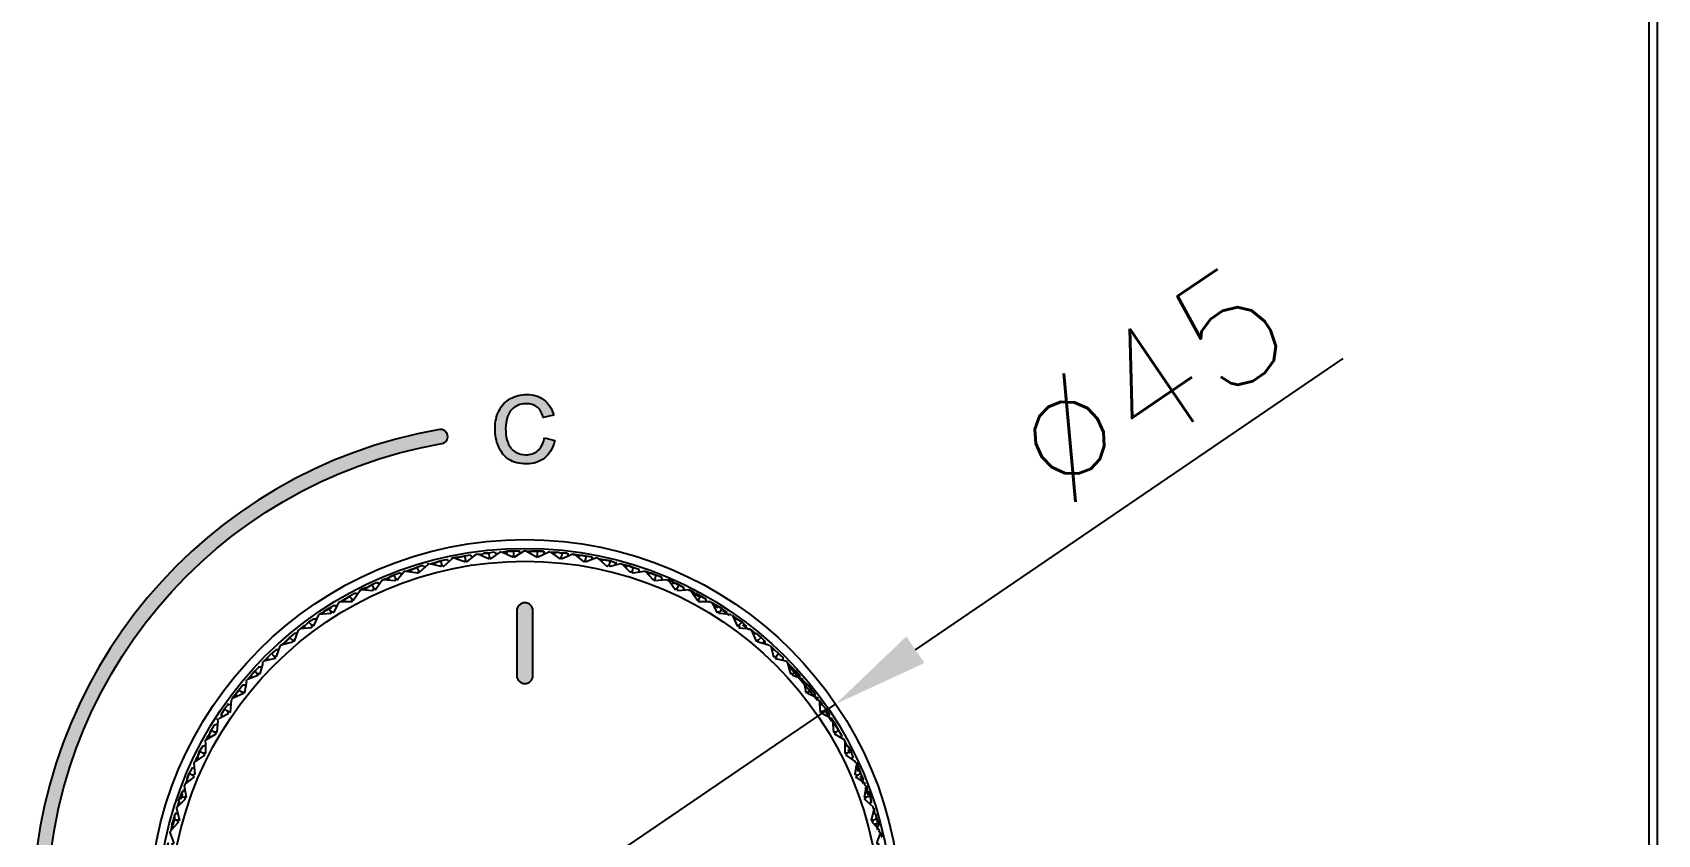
# Model space of a CAD drawing. Extents: x -1576 to -1156, y -4234 to -3937.
# Drawn here: x -1416.6 to -1366.1, y -4119.6 to -4094.7 of the extents above; entities that cross this region are included whole.
import ezdxf

# ---------------------------------------------------------------- set-up
doc = ezdxf.new("R2010")
doc.units = 0
doc.header["$LTSCALE"] = 7
for name, color, linetype in [('D', 2, 'CONTINUOUS'), ('DIM', 2, 'CONTINUOUS'), ('DWG', 7, 'CONTINUOUS')]:
    doc.layers.add(name, color=color, linetype=linetype)
doc.styles.add('GHS', font='ROMANS.shx', dxfattribs={"bigfont": 'GHS.shx'})

msp = doc.modelspace()

# ---------------------------------------------------------------- hatches: boundary and pattern name
at = {"layer": 'D'}
h = msp.add_hatch(color=256, dxfattribs=at)
h.dxf.hatch_style = 2
edge = h.paths.add_edge_path()
edge.add_spline(control_points=[(-1400.693, -4107.279), (-1400.693, -4107.279), (-1400.699, -4107.306), (-1400.699, -4107.306), (-1400.735, -4107.47), (-1400.803, -4107.595), (-1400.902, -4107.678), (-1401.001, -4107.76), (-1401.124, -4107.802), (-1401.268, -4107.802), (-1401.386, -4107.802), (-1401.498, -4107.771), (-1401.599, -4107.71), (-1401.7, -4107.65), (-1401.775, -4107.557), (-1401.823, -4107.434), (-1401.872, -4107.309), (-1401.897, -4107.16), (-1401.897, -4106.991), (-1401.897, -4106.861), (-1401.876, -4106.732), (-1401.834, -4106.609), (-1401.794, -4106.489), (-1401.723, -4106.392), (-1401.623, -4106.321), (-1401.524, -4106.25), (-1401.397, -4106.214), (-1401.247, -4106.214), (-1401.118, -4106.214), (-1401.009, -4106.246), (-1400.925, -4106.309), (-1400.84, -4106.373), (-1400.774, -4106.478), (-1400.729, -4106.619), (-1400.729, -4106.619), (-1400.722, -4106.643), (-1400.722, -4106.643), (-1400.722, -4106.643), (-1400.405, -4106.568), (-1400.405, -4106.568), (-1400.405, -4106.568), (-1400.413, -4106.541), (-1400.413, -4106.541), (-1400.469, -4106.349), (-1400.57, -4106.198), (-1400.713, -4106.091), (-1400.855, -4105.984), (-1401.033, -4105.93), (-1401.241, -4105.93), (-1401.424, -4105.93), (-1401.595, -4105.973), (-1401.747, -4106.056), (-1401.9, -4106.14), (-1402.02, -4106.265), (-1402.103, -4106.427), (-1402.185, -4106.587), (-1402.227, -4106.778), (-1402.227, -4106.993), (-1402.227, -4107.189), (-1402.191, -4107.376), (-1402.118, -4107.548), (-1402.044, -4107.721), (-1401.936, -4107.856), (-1401.795, -4107.947), (-1401.653, -4108.039), (-1401.469, -4108.085), (-1401.246, -4108.085), (-1401.029, -4108.085), (-1400.842, -4108.025), (-1400.692, -4107.905), (-1400.541, -4107.786), (-1400.436, -4107.612), (-1400.378, -4107.386), (-1400.378, -4107.386), (-1400.372, -4107.36), (-1400.372, -4107.36), (-1400.372, -4107.36), (-1400.693, -4107.279), (-1400.693, -4107.279)], knot_values=[0, 0, 0, 0, 1, 1, 1, 2, 2, 2, 3, 3, 3, 4, 4, 4, 5, 5, 5, 6, 6, 6, 7, 7, 7, 8, 8, 8, 9, 9, 9, 10, 10, 10, 11, 11, 11, 12, 12, 12, 13, 13, 13, 14, 14, 14, 15, 15, 15, 16, 16, 16, 17, 17, 17, 18, 18, 18, 19, 19, 19, 20, 20, 20, 21, 21, 21, 22, 22, 22, 23, 23, 23, 24, 24, 24, 25, 25, 25, 26, 26, 26, 26], degree=3, periodic=0)
h = msp.add_hatch(color=256, dxfattribs=at)
h.dxf.hatch_style = 2
edge = h.paths.add_edge_path()
edge.add_spline(control_points=[(-1413.661, -4130.976), (-1413.73, -4130.976), (-1413.799, -4130.943), (-1413.842, -4130.881), (-1415.654, -4128.3), (-1416.611, -4125.262), (-1416.611, -4122.098), (-1416.611, -4114.643), (-1411.29, -4108.3), (-1403.959, -4107.016), (-1403.837, -4106.995), (-1403.723, -4107.076), (-1403.702, -4107.196), (-1403.681, -4107.317), (-1403.761, -4107.432), (-1403.882, -4107.453), (-1411.001, -4108.7), (-1416.168, -4114.859), (-1416.168, -4122.098), (-1416.168, -4125.171), (-1415.238, -4128.12), (-1413.479, -4130.627), (-1413.409, -4130.727), (-1413.433, -4130.865), (-1413.533, -4130.936), (-1413.572, -4130.963), (-1413.617, -4130.976), (-1413.661, -4130.976)], knot_values=[0, 0, 0, 0, 1, 1, 1, 2, 2, 2, 3, 3, 3, 4, 4, 4, 5, 5, 5, 6, 6, 6, 7, 7, 7, 8, 8, 8, 9, 9, 9, 9], degree=3, periodic=0)
h = msp.add_hatch(color=256, dxfattribs=at)
h.dxf.hatch_style = 2
edge = h.paths.add_edge_path()
edge.add_spline(control_points=[(-1401.551, -4112.653), (-1401.551, -4112.514), (-1401.438, -4112.401), (-1401.299, -4112.401), (-1401.16, -4112.401), (-1401.048, -4112.514), (-1401.048, -4112.653), (-1401.048, -4113.323), (-1401.048, -4113.994), (-1401.048, -4114.665), (-1401.048, -4114.804), (-1401.16, -4114.916), (-1401.299, -4114.916), (-1401.438, -4114.916), (-1401.551, -4114.804), (-1401.551, -4114.665), (-1401.551, -4113.994), (-1401.551, -4113.323), (-1401.551, -4112.653)], knot_values=[0, 0, 0, 0, 1, 1, 1, 2, 2, 2, 3, 3, 3, 4, 4, 4, 5, 5, 5, 6, 6, 6, 6], degree=3, periodic=0)

# ---------------------------------------------------------------- linework, layer by layer
for points, knots in [([(-1400.693, -4107.279), (-1400.693, -4107.279), (-1400.699, -4107.306), (-1400.699, -4107.306), (-1400.735, -4107.47), (-1400.803, -4107.595), (-1400.902, -4107.678), (-1401.001, -4107.76), (-1401.124, -4107.802), (-1401.268, -4107.802), (-1401.386, -4107.802), (-1401.498, -4107.771), (-1401.599, -4107.71), (-1401.7, -4107.65), (-1401.775, -4107.557), (-1401.823, -4107.434), (-1401.872, -4107.309), (-1401.897, -4107.16), (-1401.897, -4106.991), (-1401.897, -4106.861), (-1401.876, -4106.732), (-1401.834, -4106.609), (-1401.794, -4106.489), (-1401.723, -4106.392), (-1401.623, -4106.321), (-1401.524, -4106.25), (-1401.397, -4106.214), (-1401.247, -4106.214), (-1401.118, -4106.214), (-1401.009, -4106.246), (-1400.925, -4106.309), (-1400.84, -4106.373), (-1400.774, -4106.478), (-1400.729, -4106.619), (-1400.729, -4106.619), (-1400.722, -4106.643), (-1400.722, -4106.643), (-1400.722, -4106.643), (-1400.405, -4106.568), (-1400.405, -4106.568), (-1400.405, -4106.568), (-1400.413, -4106.541), (-1400.413, -4106.541), (-1400.469, -4106.349), (-1400.57, -4106.198), (-1400.713, -4106.091), (-1400.855, -4105.984), (-1401.033, -4105.93), (-1401.241, -4105.93), (-1401.424, -4105.93), (-1401.595, -4105.973), (-1401.747, -4106.056), (-1401.9, -4106.14), (-1402.02, -4106.265), (-1402.103, -4106.427), (-1402.185, -4106.587), (-1402.227, -4106.778), (-1402.227, -4106.993), (-1402.227, -4107.189), (-1402.191, -4107.376), (-1402.118, -4107.548), (-1402.044, -4107.721), (-1401.936, -4107.856), (-1401.795, -4107.947), (-1401.653, -4108.039), (-1401.469, -4108.085), (-1401.246, -4108.085), (-1401.029, -4108.085), (-1400.842, -4108.025), (-1400.692, -4107.905), (-1400.541, -4107.786), (-1400.436, -4107.612), (-1400.378, -4107.386), (-1400.378, -4107.386), (-1400.372, -4107.36), (-1400.372, -4107.36), (-1400.372, -4107.36), (-1400.693, -4107.279), (-1400.693, -4107.279)], [0, 0, 0, 0, 1, 1, 1, 2, 2, 2, 3, 3, 3, 4, 4, 4, 5, 5, 5, 6, 6, 6, 7, 7, 7, 8, 8, 8, 9, 9, 9, 10, 10, 10, 11, 11, 11, 12, 12, 12, 13, 13, 13, 14, 14, 14, 15, 15, 15, 16, 16, 16, 17, 17, 17, 18, 18, 18, 19, 19, 19, 20, 20, 20, 21, 21, 21, 22, 22, 22, 23, 23, 23, 24, 24, 24, 25, 25, 25, 26, 26, 26, 26]), ([(-1413.661, -4130.976), (-1413.73, -4130.976), (-1413.799, -4130.943), (-1413.842, -4130.881), (-1415.654, -4128.3), (-1416.611, -4125.262), (-1416.611, -4122.098), (-1416.611, -4114.643), (-1411.29, -4108.3), (-1403.959, -4107.016), (-1403.837, -4106.995), (-1403.723, -4107.076), (-1403.702, -4107.196), (-1403.681, -4107.317), (-1403.761, -4107.432), (-1403.882, -4107.453), (-1411.001, -4108.7), (-1416.168, -4114.859), (-1416.168, -4122.098), (-1416.168, -4125.171), (-1415.238, -4128.12), (-1413.479, -4130.627), (-1413.409, -4130.727), (-1413.433, -4130.865), (-1413.533, -4130.936), (-1413.572, -4130.963), (-1413.617, -4130.976), (-1413.661, -4130.976)], [0, 0, 0, 0, 1, 1, 1, 2, 2, 2, 3, 3, 3, 4, 4, 4, 5, 5, 5, 6, 6, 6, 7, 7, 7, 8, 8, 8, 9, 9, 9, 9]), ([(-1401.551, -4112.653), (-1401.551, -4112.514), (-1401.438, -4112.401), (-1401.299, -4112.401), (-1401.16, -4112.401), (-1401.048, -4112.514), (-1401.048, -4112.653), (-1401.048, -4113.323), (-1401.048, -4113.994), (-1401.048, -4114.665), (-1401.048, -4114.804), (-1401.16, -4114.916), (-1401.299, -4114.916), (-1401.438, -4114.916), (-1401.551, -4114.804), (-1401.551, -4114.665), (-1401.551, -4113.994), (-1401.551, -4113.323), (-1401.551, -4112.653)], [0, 0, 0, 0, 1, 1, 1, 2, 2, 2, 3, 3, 3, 4, 4, 4, 5, 5, 5, 6, 6, 6, 6])]:
    msp.add_open_spline(points, degree=3, knots=knots, dxfattribs=at)
at = {"layer": 'DIM', "ltscale": 0.6}
for p, q in [((-1389.154, -4113.863), (-1375.852, -4104.809)), ((-1410.961, -4128.707), (-1391.634, -4115.551))]:
    msp.add_line(p, q, dxfattribs=at)
msp.add_solid([(-1389.435, -4113.45), (-1388.872, -4114.276), (-1391.634, -4115.551)], dxfattribs=at)
at = {"layer": 'DWG'}
for points in [[(-1366.343, -4059.274), (-1366.343, -4144.776), (-1366.075, -4144.776), (-1366.075, -4059.274)], [(-1402.43, -4110.861), (-1402.578, -4110.861)], [(-1397.937, -4111.307), (-1398.086, -4111.248)], [(-1397.223, -4111.545), (-1397.372, -4111.486)], [(-1396.509, -4111.843), (-1396.658, -4111.783)], [(-1393.415, -4113.985), (-1393.534, -4113.866)], [(-1410.194, -4115.115), (-1410.284, -4115.234)], [(-1392.374, -4115.115), (-1392.493, -4114.966)], [(-1392.047, -4115.561), (-1392.136, -4115.442)], [(-1391.928, -4115.71), (-1392.047, -4115.591)], [(-1411.057, -4116.365), (-1411.117, -4116.513)], [(-1411.414, -4117.019), (-1411.474, -4117.168)], [(-1390.857, -4117.703), (-1390.916, -4117.555)]]:
    msp.add_lwpolyline(points, close=True, dxfattribs=at)
for points in [[(-1403.56, -4111.039), (-1403.828, -4111.277), (-1403.887, -4111.218), (-1403.917, -4111.277), (-1404.244, -4111.188), (-1404.125, -4111.158), (-1404.096, -4111.158), (-1403.917, -4111.099), (-1404.096, -4111.158), (-1404.125, -4111.218)], [(-1403.679, -4111.099), (-1403.739, -4111.069), (-1403.917, -4111.099), (-1403.887, -4111.218)], [(-1403.709, -4111.069), (-1403.739, -4111.069)], [(-1403.352, -4111.01), (-1403.382, -4110.98), (-1403.53, -4111.01), (-1403.59, -4111.039)], [(-1402.816, -4110.891), (-1403.114, -4111.129), (-1403.144, -4111.069), (-1403.173, -4111.129), (-1403.53, -4111.01)], [(-1403.352, -4110.98), (-1403.173, -4110.95), (-1403.352, -4110.98), (-1403.411, -4111.069)], [(-1402.935, -4110.98), (-1402.995, -4110.92), (-1403.173, -4110.95), (-1403.144, -4111.069)], [(-1402.965, -4110.92), (-1402.995, -4110.95)], [(-1402.787, -4110.891), (-1402.846, -4110.92)], [(-1402.043, -4110.831), (-1402.073, -4110.831), (-1402.37, -4111.039), (-1402.4, -4110.98), (-1402.43, -4111.039), (-1402.757, -4110.891), (-1402.638, -4110.891), (-1402.608, -4110.891)], [(-1402.43, -4110.861), (-1402.578, -4110.861), (-1402.668, -4110.95)], [(-1402.162, -4110.891), (-1402.251, -4110.831), (-1402.43, -4110.861), (-1402.4, -4110.98)], [(-1402.221, -4110.831), (-1402.221, -4110.861)], [(-1400.526, -4110.831), (-1400.555, -4110.831), (-1400.883, -4110.98), (-1400.912, -4110.92), (-1400.942, -4110.98), (-1401.269, -4110.801), (-1401.329, -4110.801), (-1401.626, -4110.98), (-1401.656, -4110.92), (-1401.686, -4110.98), (-1402.013, -4110.831), (-1401.864, -4110.801), (-1401.864, -4110.831)], [(-1401.835, -4110.801), (-1401.656, -4110.801), (-1401.835, -4110.801), (-1401.894, -4110.891)], [(-1401.418, -4110.861), (-1401.507, -4110.801), (-1401.656, -4110.801), (-1401.656, -4110.92)], [(-1401.448, -4110.801), (-1401.478, -4110.801)], [(-1401.269, -4110.801), (-1401.121, -4110.801), (-1401.091, -4110.801), (-1400.912, -4110.801), (-1400.734, -4110.801)], [(-1400.912, -4110.801), (-1401.091, -4110.801), (-1401.15, -4110.861)], [(-1400.674, -4110.891), (-1400.734, -4110.801), (-1400.912, -4110.801), (-1400.912, -4110.92)], [(-1400.704, -4110.801), (-1400.704, -4110.831)], [(-1399.752, -4110.92), (-1399.812, -4110.891), (-1400.139, -4111.039), (-1400.169, -4110.98), (-1400.198, -4111.039), (-1400.496, -4110.831), (-1400.347, -4110.831), (-1400.347, -4110.861)], [(-1400.317, -4110.831), (-1400.139, -4110.861), (-1400.317, -4110.831), (-1400.407, -4110.891)], [(-1399.931, -4110.95), (-1399.99, -4110.861), (-1400.139, -4110.861), (-1400.169, -4110.98)], [(-1399.931, -4110.891), (-1399.96, -4110.891)], [(-1398.86, -4111.069), (-1399.008, -4111.039), (-1399.068, -4111.01), (-1399.395, -4111.129), (-1399.425, -4111.069), (-1399.455, -4111.129), (-1399.752, -4110.891), (-1399.603, -4110.92), (-1399.603, -4110.95)], [(-1399.574, -4110.92), (-1399.395, -4110.95), (-1399.574, -4110.92), (-1399.663, -4110.98)], [(-1399.187, -4111.069), (-1399.217, -4110.98), (-1399.395, -4110.95), (-1399.425, -4111.069)], [(-1399.187, -4110.98), (-1399.217, -4111.01)], [(-1398.116, -4111.277), (-1398.116, -4111.248), (-1398.265, -4111.218), (-1398.324, -4111.188), (-1398.651, -4111.277), (-1398.681, -4111.218), (-1398.741, -4111.277), (-1399.008, -4111.039)], [(-1398.83, -4111.069), (-1398.651, -4111.099), (-1398.83, -4111.069), (-1398.919, -4111.099)], [(-1398.443, -4111.218), (-1398.503, -4111.158), (-1398.651, -4111.099), (-1398.681, -4111.218)], [(-1404.869, -4111.426), (-1404.81, -4111.367), (-1404.661, -4111.307), (-1404.81, -4111.367), (-1404.839, -4111.367), (-1404.988, -4111.426), (-1405.048, -4111.426), (-1405.256, -4111.694), (-1405.315, -4111.664), (-1405.345, -4111.724), (-1405.702, -4111.694)], [(-1405.524, -4111.605), (-1405.375, -4111.545), (-1405.524, -4111.605), (-1405.553, -4111.694)], [(-1405.107, -4111.515), (-1405.196, -4111.486), (-1405.375, -4111.545), (-1405.315, -4111.664)], [(-1405.167, -4111.486), (-1405.167, -4111.515)], [(-1404.304, -4111.218), (-1404.572, -4111.456), (-1404.601, -4111.426), (-1404.631, -4111.486), (-1404.988, -4111.426)], [(-1404.393, -4111.307), (-1404.482, -4111.248), (-1404.661, -4111.307), (-1404.601, -4111.426)], [(-1404.453, -4111.248), (-1404.453, -4111.277)], [(-1404.274, -4111.188), (-1404.334, -4111.218)], [(-1398.443, -4111.158), (-1398.473, -4111.158)], [(-1397.58, -4111.426), (-1397.937, -4111.486), (-1397.967, -4111.426), (-1398.027, -4111.456), (-1398.265, -4111.218)], [(-1397.937, -4111.307), (-1398.086, -4111.248), (-1398.175, -4111.307)], [(-1397.729, -4111.426), (-1397.759, -4111.367), (-1397.937, -4111.307), (-1397.967, -4111.426)], [(-1397.729, -4111.367), (-1397.759, -4111.367)], [(-1396.837, -4111.724), (-1396.896, -4111.694), (-1397.253, -4111.724), (-1397.253, -4111.664), (-1397.313, -4111.694), (-1397.551, -4111.426), (-1397.61, -4111.426)], [(-1397.402, -4111.515), (-1397.402, -4111.486), (-1397.551, -4111.426)], [(-1397.223, -4111.545), (-1397.372, -4111.486), (-1397.461, -4111.515)], [(-1397.015, -4111.694), (-1397.045, -4111.605), (-1397.223, -4111.545), (-1397.253, -4111.664)], [(-1406.416, -4112.021), (-1406.624, -4112.319), (-1406.684, -4112.289), (-1406.684, -4112.378), (-1407.041, -4112.378)], [(-1406.505, -4112.14), (-1406.595, -4112.11), (-1406.743, -4112.2), (-1406.684, -4112.289)], [(-1406.565, -4112.081), (-1406.565, -4112.11)], [(-1406.386, -4112.021), (-1406.446, -4112.021)], [(-1406.238, -4111.932), (-1406.386, -4111.991), (-1406.029, -4112.021), (-1406, -4111.962), (-1405.94, -4111.991), (-1405.732, -4111.694)], [(-1406.208, -4111.932), (-1406.059, -4111.843), (-1406.208, -4111.932), (-1406.267, -4112.021)], [(-1405.821, -4111.813), (-1405.91, -4111.783), (-1406.059, -4111.843), (-1406, -4111.962)], [(-1405.881, -4111.753), (-1405.881, -4111.783)], [(-1405.524, -4111.634), (-1405.553, -4111.634), (-1405.702, -4111.694), (-1405.762, -4111.724)], [(-1397.015, -4111.634), (-1397.045, -4111.634)], [(-1396.688, -4111.783), (-1396.688, -4111.753), (-1396.837, -4111.694), (-1396.628, -4111.991), (-1396.569, -4111.962), (-1396.539, -4112.021), (-1396.182, -4111.991)], [(-1396.747, -4111.813), (-1396.658, -4111.783), (-1396.509, -4111.843), (-1396.361, -4111.932), (-1396.331, -4111.932)], [(-1396.331, -4112.021), (-1396.361, -4111.932), (-1396.509, -4111.843), (-1396.569, -4111.962)], [(-1396.004, -4112.11), (-1396.033, -4112.081), (-1396.152, -4112.021), (-1396.212, -4112.021)], [(-1395.528, -4112.378), (-1395.885, -4112.378), (-1395.885, -4112.289), (-1395.944, -4112.319), (-1396.152, -4112.021)], [(-1395.855, -4112.229), (-1396.093, -4112.11)], [(-1395.974, -4112.11), (-1395.825, -4112.2), (-1395.974, -4112.11), (-1396.093, -4112.14)], [(-1406.922, -4112.378), (-1406.892, -4112.289), (-1406.743, -4112.2), (-1406.892, -4112.289), (-1406.922, -4112.289), (-1407.041, -4112.378), (-1407.1, -4112.408), (-1407.249, -4112.705), (-1407.338, -4112.676), (-1407.338, -4112.735), (-1407.695, -4112.765)], [(-1407.547, -4112.676), (-1407.398, -4112.586), (-1407.547, -4112.676), (-1407.547, -4112.765)], [(-1407.309, -4112.557), (-1407.457, -4112.646)], [(-1407.16, -4112.497), (-1407.249, -4112.497), (-1407.398, -4112.586), (-1407.338, -4112.676)], [(-1407.219, -4112.467), (-1407.219, -4112.497)], [(-1395.647, -4112.378), (-1395.676, -4112.289), (-1395.825, -4112.2), (-1395.885, -4112.289)], [(-1395.647, -4112.289), (-1395.676, -4112.289)], [(-1395.498, -4112.408), (-1395.557, -4112.378)], [(-1394.873, -4112.795), (-1394.903, -4112.765), (-1395.26, -4112.735), (-1395.23, -4112.676), (-1395.319, -4112.705), (-1395.468, -4112.408), (-1395.349, -4112.467), (-1395.349, -4112.497)], [(-1395.29, -4112.557), (-1395.438, -4112.467)], [(-1395.319, -4112.497), (-1395.171, -4112.586), (-1395.319, -4112.497), (-1395.409, -4112.497)], [(-1395.022, -4112.765), (-1395.052, -4112.676), (-1395.171, -4112.586), (-1395.23, -4112.676)], [(-1408.171, -4113.211), (-1408.142, -4113.122), (-1408.023, -4113.003), (-1408.142, -4113.122), (-1408.171, -4113.122), (-1408.29, -4113.211), (-1408.35, -4113.271)], [(-1407.547, -4112.705), (-1407.576, -4112.705), (-1407.695, -4112.765), (-1407.725, -4112.795), (-1407.874, -4113.122), (-1407.933, -4113.092), (-1407.933, -4113.181), (-1408.29, -4113.211)], [(-1407.785, -4112.914), (-1407.874, -4112.914), (-1408.023, -4113.003), (-1407.933, -4113.092)], [(-1407.844, -4112.884), (-1407.844, -4112.914)], [(-1394.933, -4112.795), (-1395.141, -4112.646)], [(-1395.022, -4112.705), (-1395.022, -4112.676)], [(-1394.724, -4112.914), (-1394.724, -4112.884), (-1394.843, -4112.795), (-1394.695, -4113.122), (-1394.635, -4113.092), (-1394.635, -4113.181), (-1394.278, -4113.211)], [(-1394.546, -4113.003), (-1394.695, -4112.914), (-1394.784, -4112.914)], [(-1394.695, -4112.914), (-1394.546, -4113.003), (-1394.427, -4113.122), (-1394.397, -4113.122)], [(-1394.397, -4113.211), (-1394.427, -4113.122), (-1394.546, -4113.003), (-1394.635, -4113.092)], [(-1394.308, -4113.241), (-1394.516, -4113.092)], [(-1408.737, -4113.628), (-1408.766, -4113.628), (-1408.885, -4113.717), (-1408.915, -4113.747), (-1409.034, -4114.074), (-1409.094, -4114.074), (-1409.064, -4114.133), (-1409.421, -4114.223), (-1409.332, -4114.133), (-1409.302, -4114.133)], [(-1408.35, -4113.241), (-1408.469, -4113.598), (-1408.528, -4113.568), (-1408.528, -4113.628), (-1408.885, -4113.717)], [(-1408.737, -4113.598), (-1408.618, -4113.479), (-1408.737, -4113.598), (-1408.766, -4113.687)], [(-1408.588, -4113.479), (-1408.707, -4113.598)], [(-1408.38, -4113.36), (-1408.469, -4113.36), (-1408.618, -4113.479), (-1408.528, -4113.568)], [(-1408.439, -4113.36), (-1408.439, -4113.33)], [(-1394.248, -4113.271), (-1394.308, -4113.211)], [(-1393.683, -4113.747), (-1393.713, -4113.717), (-1394.04, -4113.628), (-1394.04, -4113.568), (-1394.1, -4113.598), (-1394.248, -4113.241), (-1394.129, -4113.36)], [(-1394.189, -4113.36), (-1394.1, -4113.36), (-1393.951, -4113.479), (-1394.1, -4113.36), (-1393.951, -4113.479), (-1393.832, -4113.598)], [(-1393.832, -4113.687), (-1393.832, -4113.598), (-1393.951, -4113.479), (-1394.04, -4113.568)], [(-1393.772, -4113.717), (-1393.891, -4113.598)], [(-1393.802, -4113.628), (-1393.832, -4113.628)], [(-1409.332, -4114.133), (-1409.421, -4114.223), (-1409.48, -4114.282)], [(-1409.302, -4114.104), (-1409.183, -4113.985), (-1409.302, -4114.104), (-1409.302, -4114.193)], [(-1408.945, -4113.866), (-1409.034, -4113.866), (-1409.183, -4113.985), (-1409.094, -4114.074)], [(-1409.034, -4113.836), (-1409.034, -4113.866)], [(-1393.564, -4113.866), (-1393.564, -4113.836), (-1393.653, -4113.747), (-1393.564, -4114.074), (-1393.475, -4114.074), (-1393.505, -4114.133), (-1393.148, -4114.223)], [(-1393.415, -4113.985), (-1393.534, -4113.866), (-1393.624, -4113.866)], [(-1393.267, -4114.193), (-1393.267, -4114.104), (-1393.415, -4113.985), (-1393.475, -4114.074)], [(-1393.267, -4114.133), (-1393.267, -4114.104)], [(-1409.57, -4114.371), (-1409.57, -4114.401), (-1409.689, -4114.52), (-1409.808, -4114.669), (-1409.837, -4114.699), (-1409.927, -4114.788), (-1409.986, -4114.847)], [(-1409.451, -4114.282), (-1409.54, -4114.609), (-1409.629, -4114.609), (-1409.599, -4114.669), (-1409.927, -4114.788)], [(-1409.689, -4114.52), (-1409.808, -4114.669), (-1409.808, -4114.758)], [(-1409.48, -4114.401), (-1409.57, -4114.401), (-1409.689, -4114.52), (-1409.629, -4114.609)], [(-1393.029, -4114.401), (-1393.029, -4114.371), (-1393.118, -4114.282), (-1393.177, -4114.223)], [(-1392.642, -4114.788), (-1392.969, -4114.669), (-1392.969, -4114.609), (-1393.029, -4114.609), (-1393.118, -4114.282)], [(-1392.88, -4114.52), (-1392.999, -4114.401), (-1393.088, -4114.401)], [(-1392.196, -4115.442), (-1393.058, -4114.401)], [(-1392.999, -4114.401), (-1392.88, -4114.52), (-1392.761, -4114.669), (-1392.731, -4114.699)], [(-1392.761, -4114.758), (-1392.761, -4114.669), (-1392.88, -4114.52), (-1392.969, -4114.609)], [(-1409.956, -4114.847), (-1410.016, -4115.204), (-1410.105, -4115.175), (-1410.075, -4115.234), (-1410.403, -4115.383)], [(-1410.194, -4115.115), (-1410.284, -4115.234), (-1410.284, -4115.353)], [(-1409.986, -4114.966), (-1410.075, -4114.966), (-1410.194, -4115.115), (-1410.105, -4115.175)], [(-1410.046, -4114.937), (-1410.046, -4114.966)], [(-1392.523, -4114.966), (-1392.523, -4114.937), (-1392.612, -4114.847), (-1392.672, -4114.788)], [(-1392.166, -4115.383), (-1392.493, -4115.234), (-1392.463, -4115.175), (-1392.553, -4115.204), (-1392.612, -4114.847)], [(-1392.374, -4115.115), (-1392.493, -4114.966), (-1392.582, -4114.966)], [(-1392.285, -4115.353), (-1392.285, -4115.234), (-1392.374, -4115.115), (-1392.463, -4115.175)], [(-1410.284, -4115.264), (-1410.313, -4115.264), (-1410.403, -4115.383), (-1410.432, -4115.442), (-1410.462, -4115.799), (-1410.551, -4115.77), (-1410.522, -4115.859), (-1410.819, -4116.008)], [(-1410.462, -4115.561), (-1410.551, -4115.591), (-1410.641, -4115.71), (-1410.551, -4115.77)], [(-1410.522, -4115.561), (-1410.522, -4115.532)], [(-1392.255, -4115.264), (-1392.285, -4115.264)], [(-1392.166, -4115.442), (-1392.196, -4115.383)], [(-1391.72, -4116.186), (-1391.63, -4116.216), (-1391.541, -4116.365), (-1391.63, -4116.216), (-1391.63, -4116.186), (-1391.72, -4116.067), (-1391.749, -4116.008), (-1392.047, -4115.859), (-1392.017, -4115.77), (-1392.106, -4115.799), (-1392.136, -4115.442)], [(-1391.928, -4115.71), (-1392.047, -4115.591), (-1392.136, -4115.561)], [(-1410.849, -4116.067), (-1410.879, -4116.424), (-1410.938, -4116.424), (-1410.908, -4116.484), (-1411.206, -4116.662)], [(-1410.849, -4116.008), (-1410.879, -4116.067)], [(-1410.76, -4115.889), (-1410.73, -4115.889)], [(-1410.73, -4115.859), (-1410.641, -4115.71), (-1410.73, -4115.859), (-1410.73, -4115.948)], [(-1391.839, -4115.948), (-1391.839, -4115.859), (-1391.928, -4115.71), (-1392.017, -4115.77)], [(-1391.749, -4116.097), (-1391.928, -4115.799)], [(-1391.809, -4115.889), (-1391.839, -4115.889)], [(-1391.273, -4116.87), (-1391.273, -4116.841), (-1391.333, -4116.722), (-1391.363, -4116.662), (-1391.66, -4116.484), (-1391.63, -4116.424), (-1391.69, -4116.424), (-1391.72, -4116.067)], [(-1411.236, -4116.662), (-1411.265, -4116.722)], [(-1411.117, -4116.543), (-1411.146, -4116.543), (-1411.206, -4116.662), (-1411.146, -4116.543)], [(-1411.057, -4116.365), (-1411.117, -4116.513), (-1411.117, -4116.603)], [(-1410.879, -4116.186), (-1410.968, -4116.216), (-1411.057, -4116.365), (-1410.938, -4116.424)], [(-1410.938, -4116.186), (-1410.938, -4116.216)], [(-1391.452, -4116.603), (-1391.452, -4116.513), (-1391.541, -4116.365), (-1391.63, -4116.424)], [(-1391.422, -4116.543), (-1391.452, -4116.543)], [(-1411.236, -4116.722), (-1411.236, -4117.079), (-1411.295, -4117.079), (-1411.265, -4117.138), (-1411.563, -4117.346)], [(-1411.474, -4117.168), (-1411.414, -4117.019), (-1411.474, -4117.168), (-1411.474, -4117.257)], [(-1411.236, -4116.841), (-1411.325, -4116.87), (-1411.414, -4117.019), (-1411.295, -4117.079)], [(-1411.325, -4116.841), (-1411.295, -4116.87)], [(-1391.006, -4117.346), (-1391.303, -4117.138), (-1391.273, -4117.079), (-1391.333, -4117.079), (-1391.333, -4116.722)], [(-1391.244, -4116.87), (-1391.154, -4117.019), (-1391.244, -4116.87), (-1391.333, -4116.841)], [(-1391.125, -4117.257), (-1391.095, -4117.168), (-1391.154, -4117.019), (-1391.273, -4117.079)], [(-1391.184, -4117.079), (-1391.244, -4116.96)], [(-1411.474, -4117.198), (-1411.503, -4117.198), (-1411.563, -4117.346), (-1411.593, -4117.376), (-1411.563, -4117.733), (-1411.622, -4117.763), (-1411.593, -4117.822), (-1411.86, -4118.031)], [(-1411.563, -4117.525), (-1411.652, -4117.555), (-1411.741, -4117.703), (-1411.622, -4117.763)], [(-1411.652, -4117.525), (-1411.652, -4117.555)], [(-1391.065, -4117.198), (-1391.095, -4117.198)], [(-1391.006, -4117.376), (-1391.035, -4117.346)], [(-1390.946, -4117.555), (-1390.916, -4117.525), (-1390.976, -4117.376), (-1391.035, -4117.733), (-1390.946, -4117.763), (-1391.006, -4117.822), (-1390.708, -4118.031)], [(-1390.916, -4117.644), (-1391.006, -4117.495)], [(-1390.916, -4117.555), (-1390.857, -4117.703), (-1390.916, -4117.555), (-1391.006, -4117.525)], [(-1411.771, -4117.971), (-1411.801, -4117.882), (-1411.741, -4117.703), (-1411.801, -4117.882), (-1411.801, -4117.912), (-1411.86, -4118.031), (-1411.89, -4118.09), (-1411.831, -4118.447), (-1411.89, -4118.447), (-1411.86, -4118.507), (-1412.098, -4118.745), (-1412.069, -4118.626), (-1412.039, -4118.596)], [(-1390.797, -4117.971), (-1390.768, -4117.882), (-1390.857, -4117.703), (-1390.946, -4117.763)], [(-1390.768, -4118.031), (-1390.857, -4117.793)], [(-1390.768, -4117.912), (-1390.797, -4117.882)], [(-1390.708, -4118.09), (-1390.738, -4118.031)], [(-1390.47, -4118.804), (-1390.47, -4118.745), (-1390.738, -4118.507), (-1390.678, -4118.447), (-1390.738, -4118.447), (-1390.678, -4118.09), (-1390.649, -4118.209), (-1390.649, -4118.239)], [(-1390.619, -4118.388), (-1390.708, -4118.15)], [(-1412.069, -4118.566), (-1412.009, -4118.417), (-1411.95, -4118.269)], [(-1412.009, -4118.417), (-1412.069, -4118.566), (-1412.009, -4118.655)], [(-1411.86, -4118.209), (-1411.95, -4118.269), (-1412.009, -4118.417), (-1411.89, -4118.447)], [(-1411.95, -4118.358), (-1412.009, -4118.507)], [(-1411.92, -4118.209), (-1411.92, -4118.239)], [(-1390.559, -4118.417), (-1390.619, -4118.269), (-1390.708, -4118.209)], [(-1390.559, -4118.655), (-1390.53, -4118.566), (-1390.559, -4118.417), (-1390.678, -4118.447)], [(-1390.619, -4118.269), (-1390.559, -4118.417), (-1390.619, -4118.269), (-1390.559, -4118.417), (-1390.53, -4118.566)], [(-1390.5, -4118.626), (-1390.53, -4118.596)], [(-1412.128, -4118.745), (-1412.128, -4118.804), (-1412.039, -4119.161), (-1412.128, -4119.161), (-1412.069, -4119.221), (-1412.307, -4119.488), (-1412.336, -4119.548), (-1412.217, -4119.875), (-1412.277, -4119.905), (-1412.247, -4119.964), (-1412.455, -4120.232), (-1412.455, -4120.083), (-1412.426, -4120.054), (-1412.396, -4119.875), (-1412.426, -4120.054), (-1412.396, -4120.143)], [(-1412.277, -4119.31), (-1412.217, -4119.131), (-1412.188, -4118.983)], [(-1412.217, -4119.131), (-1412.277, -4119.31), (-1412.217, -4119.399)], [(-1412.188, -4119.072), (-1412.247, -4119.31)], [(-1412.098, -4118.923), (-1412.188, -4118.983), (-1412.217, -4119.131), (-1412.128, -4119.161)], [(-1412.158, -4118.953), (-1412.158, -4118.923)], [(-1390.411, -4118.953), (-1390.44, -4118.804), (-1390.53, -4119.161), (-1390.47, -4119.161), (-1390.5, -4119.221), (-1390.262, -4119.488)], [(-1390.381, -4118.983), (-1390.351, -4119.131), (-1390.292, -4119.31), (-1390.351, -4119.131), (-1390.381, -4118.983), (-1390.47, -4118.923)], [(-1390.351, -4119.399), (-1390.292, -4119.31), (-1390.351, -4119.131), (-1390.47, -4119.161)], [(-1412.247, -4119.34), (-1412.277, -4119.34), (-1412.307, -4119.488)], [(-1390.321, -4119.459), (-1390.381, -4119.25)], [(-1390.113, -4120.292), (-1390.113, -4120.232), (-1390.351, -4119.964), (-1390.292, -4119.905), (-1390.351, -4119.875), (-1390.232, -4119.548), (-1390.202, -4119.667), (-1390.232, -4119.697)], [(-1390.292, -4119.34), (-1390.321, -4119.34)], [(-1390.262, -4119.548), (-1390.292, -4119.488)]]:
    msp.add_lwpolyline(points, dxfattribs=at)
for centre, radius in [((-1401.297, -4122.129), 11.69), ((-1401.296, -4122.132), 11.421), ((-1401.297, -4122.146), 11.035)]:
    msp.add_circle(centre, radius, dxfattribs=at)

# ---------------------------------------------------------------- texts
at = {"layer": 'DIM', "ltscale": 0.6, "insert": (-1381.877, -4105.583), "char_height": 3.5, "attachment_point": 5, "rotation": 34.2429, "style": 'GHS'}
msp.add_mtext('\\A1;%%C45', dxfattribs=at)

doc.saveas('drawing.dxf')
